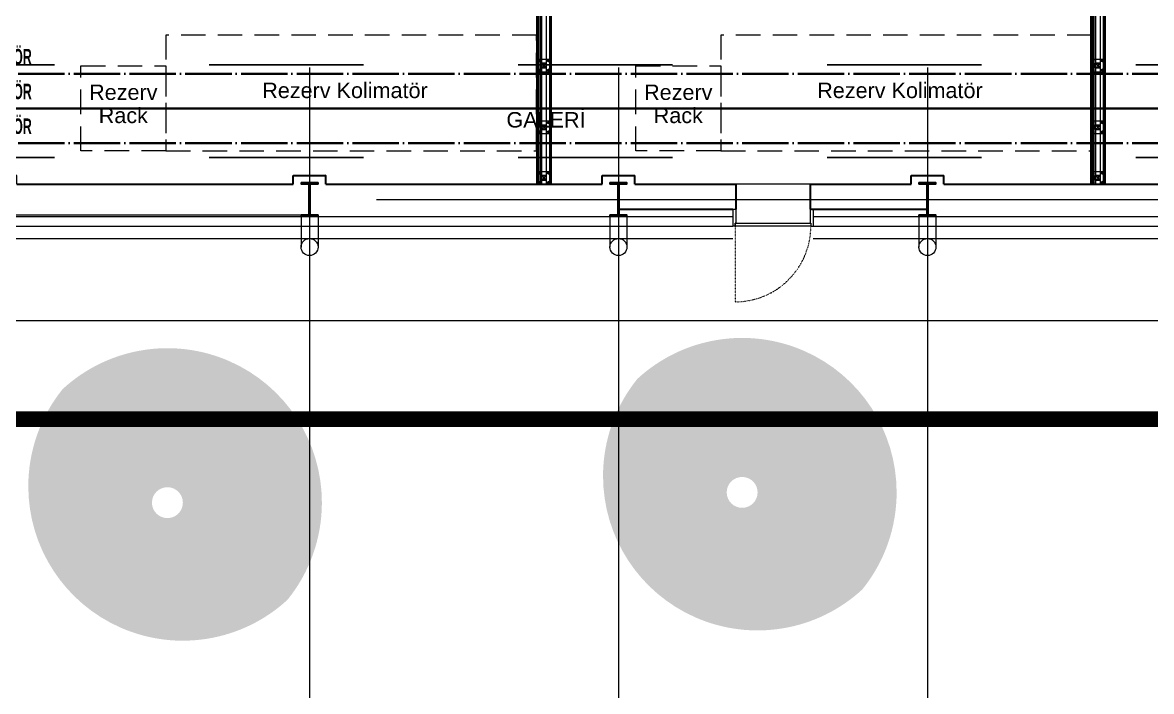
# Model space of a CAD drawing. Header units: centimetres. Extents: x 405464 to 563355, y 50011 to 66875.
# Drawn here: x 513317 to 514778, y 51682 to 52549 of the extents above; entities that cross this region are included whole.
import ezdxf
from ezdxf.enums import TextEntityAlignment as Align

# ---------------------------------------------------------------- set-up
doc = ezdxf.new("R2010")
doc.units = ezdxf.units.CM
for name, pattern in [('CHAIN', [0.3543, 0.2362, -0.0295, 0.0591, -0.0295]), ('DASHDOT', [25.4, 12.7, -6.35, 0, -6.35]), ('DASHED', [4, 2, -2]), ('DASHED2', [9.525, 6.35, -3.175]), ('DOT', [0.25, 0, -0.25]), ('M00$0$CENTER', [50.8, 31.75, -6.35, 6.35, -6.35]), ('SOGUKSU1', [72, 60, -6, 0, -6])]:
    doc.linetypes.add(name, pattern=pattern)
doc.layers.get('0').update_dxf_attribs({"lineweight": 9})
doc.layers.add('-MH_Ad', color=1, linetype='Continuous', lineweight=9, true_color=0xff0000)
doc.layers.add('DV_alçıpanel_duvar_yeni', color=1, linetype='Continuous', lineweight=20, true_color=0xff0000)
for name, color, linetype, lineweight in [('0-KRCN-MİMARİ-220526', 8, 'Continuous', 9), ('0-KRCN-SHT-PROSES-BORU', 1, '0-Y_LINE', 40), ('0-KRCN-SHT-SOGUKSU', 141, 'SOGUKSU1', 40), ('0-MEK-SHT-YAZI-ÇAP-TEMSU', 81, 'Continuous', 30), ('A_Aks', 30, 'DASHDOT', 9), ('A_Arka', 8, 'Continuous', 9), ('A_celik', 1, 'Continuous', 25), ('A_Duvar-alçiplak', 3, 'Continuous', 30), ('A_Kaplama', 191, 'Continuous', 20), ('A_Tretuar', 33, 'Continuous', 9), ('D_Alcipan_YL', 13, 'BATTING', 13), ('G_0.09', 254, 'Continuous', 9), ('G_0.13', 145, 'Continuous', 13), ('M00$0$A_Iskelet', 20, 'Continuous', 25), ('M00$0$D_Merkez', 51, 'M00$0$CENTER', 13), ('M00$0$D_Profil', 155, 'Continuous', 15), ('MH_Alan', 51, 'Continuous', 9), ('TF_Cihaz', 20, 'Continuous', 13), ('TF_Mobilya', 142, 'Continuous', 9)]:
    doc.layers.add(name, color=color, linetype=linetype, lineweight=lineweight)
doc.layers.add('_statik', color=2, linetype='Continuous')
doc.layers.add('TF_Cihaz_yazı', color=5, linetype='Continuous')
doc.styles.add('BORU', font='AGENCYR.TTF')
doc.styles.add('CAP', font='ARIALNB.TTF')
doc.styles.add('Kalin01', font='swissk.ttf')
doc.styles.add('MP_KAPI_POZ', font='arial.ttf')
doc.linetypes.add('0-Y_LINE', pattern='A,100,-0.5,["Y",BORU,S=9,R=0,X=0,Y=-4.5],-5', length=105.5)
doc.linetypes.add('BATTING', pattern='A,0.0001,-0.1,[134,ltypeshp.shx,S=0.1,R=0,X=-0.1,Y=0],-0.2,[134,ltypeshp.shx,S=0.1,R=180,X=0.1,Y=0],-0.1', length=0.4001)

# ---------------------------------------------------------------- blocks, each defined once
blk = doc.blocks.new('a_aks')
at = {"layer": 'A_Aks', "color": 8, "ltscale": 200}
for p, q in [((9330, 5308), (9330, -831.1)), ((9730, 5308), (9730, -831.1)), ((10130, 5308), (10130, -831.1)), ((-743.4, 57), (12633.6, 57))]:
    blk.add_line(p, q, dxfattribs=at)
blk = doc.blocks.new('mimari_yeni_durum')
at = {"transparency": 33554559}
h = blk.add_hatch(color=8, dxfattribs=at)
h.dxf.hatch_style = 1
h.set_gradient(color1=(128, 128, 128), color2=(214, 214, 214), name='INVSPHERICAL')
h.paths.add_polyline_path([(10090.1, -322.3, 0.653656), (9754.5, -175.2, 0.171763), (9710, -301.1, 0.653656), (10045.6, -448.1, 0.171763)])
h.paths.add_polyline_path([(9870.1, -322.3, -1), (9910.1, -322.3, -1)], flags=16)
h = blk.add_hatch(color=8, dxfattribs=at)
h.dxf.hatch_style = 1
h.set_gradient(color1=(128, 128, 128), color2=(214, 214, 214), name='INVSPHERICAL')
h.paths.add_polyline_path([(9346, -335.6, 0.653656), (9010.4, -188.5, 0.171763), (8965.9, -314.4, 0.653656), (9301.5, -461.4, 0.171763)])
h.paths.add_polyline_path([(9126, -335.6, -1), (9166, -335.6, -1)], flags=16)
at = {"color": 8}
for p, q in [((9878, 44.5), (9878, 22.5)), ((9878, 44.5), (9882, 44.5)), ((9882, 44.5), (9882, 26.5)), ((9978, 44.5), (9978, 26.5)), ((9978, 44.5), (9982, 44.5)), ((9982, 44.5), (9982, 22.5)), ((9881, 22.5), (9878, 22.5)), ((9881, 23.5), (9881, 26.5)), ((9881, 26.5), (9979, 26.5)), ((9882, 26.5), (9881, 26.5)), ((9881, 26.5), (9881, 23.5)), ((9881, 23.5), (9881, 22.5)), ((9979, 22.5), (9881, 22.5)), ((9978, 26.5), (9979, 26.5)), ((9979, 26.5), (9979, 23.5)), ((9979, 26.5), (9979, 22.5)), ((9979, 22.5), (9982, 22.5))]:
    blk.add_line(p, q, dxfattribs=at)
at = {"color": 8, "linetype": 'DOT'}
blk.add_line((9881, 22.5), (9881, -75.5), dxfattribs=at)
blk.add_arc((9881, 22.5), 98, 270, 0, dxfattribs=at)
at = {"layer": 'A_Arka', "color": 8}
for p, q in [((8941, 37), (9319, 37)), ((9319, 35), (9319, -4.5)), ((9341, 35), (9341, -4.5)), ((9719, 35), (9719, -4.5)), ((9741, 35), (9741, -4.5)), ((10119, 35), (10119, -4.5)), ((10141, 35), (10141, -4.5)), ((7132, 6.5), (9878, 6.5)), ((9982, 6.5), (12577, 6.5))]:
    blk.add_line(p, q, dxfattribs=at)
for centre in [(9330, -4.5), (9730, -4.5), (10130, -4.5)]:
    blk.add_circle(centre, 11, dxfattribs=at)
at = {"layer": 'A_celik', "color": 8}
for points in [[(9319, 79), (9341, 79), (9341, 77), (9331, 77), (9331, 37), (9341, 37), (9341, 35), (9319, 35), (9319, 37), (9329, 37), (9329, 77), (9319, 77), (9319, 79)], [(9719, 79), (9741, 79), (9741, 77), (9731, 77), (9731, 37), (9741, 37), (9741, 35), (9719, 35), (9719, 37), (9729, 37), (9729, 77), (9719, 77), (9719, 79)], [(10119, 79), (10141, 79), (10141, 77), (10131, 77), (10131, 37), (10141, 37), (10141, 35), (10119, 35), (10119, 37), (10129, 37), (10129, 77), (10119, 77), (10119, 79)]]:
    blk.add_lwpolyline(points, dxfattribs=at)
at = {"layer": 'A_Duvar-alçiplak', "color": 8}
for p, q in [((9309, 88), (9351, 88)), ((9309, 77), (9309, 88)), ((9351, 77), (9351, 88)), ((9709, 88), (9751, 88)), ((9709, 77), (9709, 88)), ((9751, 77), (9751, 88)), ((10109, 77), (10109, 88)), ((10109, 88), (10151, 88)), ((10151, 77), (10151, 88)), ((8951, 77), (9309, 77)), ((9351, 77), (9709, 77)), ((9751, 77), (9882, 77)), ((9882, 77), (9882, 44.5)), ((9978, 77), (10109, 77)), ((9978, 77), (9978, 44.5)), ((10151, 77), (10509, 77)), ((9731, 44.5), (9878, 44.5)), ((9980, 44.5), (10129, 44.5))]:
    blk.add_line(p, q, dxfattribs=at)
at = {"layer": 'A_Kaplama', "color": 8}
for p, q in [((7132, 35), (9878, 35)), ((9982, 35), (12552, 35)), ((7132, 22.5), (9878, 22.5)), ((9982, 22.5), (12564.5, 22.5))]:
    blk.add_line(p, q, dxfattribs=at)
at = {"layer": 'A_Tretuar', "color": 8}
blk.add_line((12577, -100), (1570, -100), dxfattribs=at)
at = {"layer": 'A_Aks', "color": 8}
blk.add_blockref('a_aks', (0, 0), dxfattribs=at)
blk = doc.blocks.new('kar_od_alan_2')
at = {"layer": 'TF_Cihaz', "color": 8, "linetype": 'DASHED2', "ltscale": 5}
for points in [[(9144, 120), (9624, 120), (9624, 270), (9144, 270)], [(9862.5, 120), (10342.5, 120), (10342.5, 270), (9862.5, 270)], [(9034, 230), (9144, 230), (9144, 120), (9034, 120)], [(9752.5, 230), (9862.5, 230), (9862.5, 120), (9752.5, 120)]]:
    blk.add_lwpolyline(points, close=True, dxfattribs=at)
at = {"layer": 'TF_Cihaz_yazı', "color": 8, "style": 'MP_KAPI_POZ'}
for s, p in [('Rezerv', (9088.9, 196)), ('Rezerv Kolimatör', (9375.9, 198.4)), ('Rezerv', (9807.4, 196)), ('Rezerv Kolimatör', (10094.4, 198.4)), ('Rack', (9088.9, 166)), ('Rack', (9807.4, 166))]:
    blk.add_text(s, height=20, dxfattribs=at).set_placement(p, align=Align.MIDDLE_CENTER)
blk = doc.blocks.new('A$C17b1b0ad')
at = {"layer": 'MH_Alan', "color": 8}
for points in [[(8926, 1620), (8961, 1620), (8961, 1661), (9624, 1661), (9624, 77), (9351, 77), (9351, 88.4), (9309, 88), (9309, 77), (8951, 77), (8951, 88), (8926, 88)], [(9643, 1661), (10102.5, 1661), (10102.5, 1620), (10157.5, 1620), (10157.5, 1661), (10341, 1661), (10341, 77), (10151, 77), (10151, 88), (10109, 88), (10109, 77), (9751, 77), (9751, 88), (9709, 88), (9709, 77), (9643, 77)], [(10360, 77), (10509, 77), (10509, 88), (10551, 88), (10551, 77), (10909, 77), (10909, 88), (10951, 88), (10951, 77), (11058, 77), (11058, 1661), (10360, 1661)]]:
    blk.add_lwpolyline(points, close=True, dxfattribs=at)
blk = doc.blocks.new('statik_temel_kalıp')
at = {"layer": '_statik', "color": 4, "linetype": 'DASHED', "ltscale": 100}
for p, q in [((-10930, -4625.5), (-210, -4625.5)), ((-10930, -4745.5), (-60, -4745.5))]:
    blk.add_line(p, q, dxfattribs=at)
at = {"layer": '_statik', "color": 4, "linetype": 'DASHED', "ltscale": 100, "style": 'Kalin01'}
blk.add_text('GALERİ', height=20, dxfattribs=at).set_placement((-2945.1, -4706.7))
blk = doc.blocks.new('*U114')
at = {"ltscale": 40}
blk.add_lwpolyline([(0, 0), (0, 6), (6, 6), (6, 0)], close=True, dxfattribs=at)
at = {"layer": 'M00$0$D_Merkez', "ltscale": 0.015}
for points in [[(0, 0), (6, 6)], [(0, 6), (6, 0)]]:
    blk.add_lwpolyline(points, dxfattribs=at)
at = {"layer": 'M00$0$D_Profil', "ltscale": 40}
blk.add_lwpolyline([(0.4, 0.4), (0.4, 5.6), (5.6, 5.6), (5.6, 0.4)], close=True, dxfattribs=at)
blk = doc.blocks.new('duvarlar')
at = {"color": 8}
for points in [[(9641.5, 222.5), (9641.5, 238.5), (9625.5, 238.5), (9625.5, 222.5)], [(10358.5, 222.5), (10358.5, 238.5), (10342.5, 238.5), (10342.5, 222.5)], [(9641.5, 142.5), (9641.5, 158.5), (9625.5, 158.5), (9625.5, 142.5)], [(10358.5, 142.5), (10358.5, 158.5), (10342.5, 158.5), (10342.5, 142.5)], [(9641.5, 77), (9641.5, 93), (9625.5, 93), (9625.5, 77)], [(10358.5, 77), (10358.5, 93), (10342.5, 93), (10342.5, 77)]]:
    blk.add_lwpolyline(points, close=True, dxfattribs=at)
at = {"layer": 'D_Alcipan_YL', "color": 8, "linetype": 'BATTING', "ltscale": 4}
for p, q in [((9628.5, 1673.5), (9628.5, 77)), ((10345.5, 1675.5), (10345.5, 77))]:
    blk.add_line(p, q, dxfattribs=at)
at = {"layer": 'DV_alçıpanel_duvar_yeni', "color": 8}
for p, q in [((9624, 1661), (9624, 77)), ((9625.3, 1661), (9625.3, 77)), ((9626.5, 1663.5), (9626.5, 77)), ((9640.5, 1663.5), (9640.5, 77)), ((9641.8, 1661), (9641.8, 77)), ((9643, 1661), (9643, 77)), ((10341, 1661), (10341, 77)), ((10342.3, 1661), (10342.3, 77)), ((10343.5, 1663.5), (10343.5, 77)), ((10357.5, 1663.5), (10357.5, 77)), ((10358.8, 1661), (10358.8, 77)), ((10360, 1661), (10360, 77))]:
    blk.add_line(p, q, dxfattribs=at)
at = {"layer": 'G_0.09', "color": 8}
for p, q in [((9627.5, 237.7), (9626.5, 237.1)), ((9626.5, 237.1), (9626.5, 235.9)), ((9626.5, 235.9), (9627.5, 235.3)), ((9628.5, 237.1), (9627.5, 237.7)), ((9627.5, 235.3), (9628.5, 235.9)), ((9628.5, 235.9), (9628.5, 237.1)), ((9638.5, 237.1), (9639.5, 237.7)), ((9638.5, 235.9), (9638.5, 237.1)), ((9639.5, 235.3), (9638.5, 235.9)), ((9639.5, 237.7), (9640.5, 237.1)), ((9640.5, 235.9), (9639.5, 235.3)), ((9640.5, 237.1), (9640.5, 235.9)), ((10344.5, 237.7), (10343.5, 237.1)), ((10343.5, 237.1), (10343.5, 235.9)), ((10343.5, 235.9), (10344.5, 235.3)), ((10345.5, 237.1), (10344.5, 237.7)), ((10344.5, 235.3), (10345.5, 235.9)), ((10345.5, 235.9), (10345.5, 237.1)), ((10355.5, 237.1), (10356.5, 237.7)), ((10355.5, 235.9), (10355.5, 237.1)), ((10356.5, 235.3), (10355.5, 235.9)), ((10356.5, 237.7), (10357.5, 237.1)), ((10357.5, 235.9), (10356.5, 235.3)), ((10357.5, 237.1), (10357.5, 235.9)), ((9626.5, 225.1), (9627.5, 225.7)), ((9626.5, 223.9), (9626.5, 225.1)), ((9627.5, 223.3), (9626.5, 223.9)), ((9627.5, 225.7), (9628.5, 225.1)), ((9628.5, 223.9), (9627.5, 223.3)), ((9628.5, 225.1), (9628.5, 223.9)), ((9639.5, 225.7), (9638.5, 225.1)), ((9638.5, 225.1), (9638.5, 223.9)), ((9638.5, 223.9), (9639.5, 223.3)), ((9640.5, 225.1), (9639.5, 225.7)), ((9639.5, 223.3), (9640.5, 223.9)), ((9640.5, 223.9), (9640.5, 225.1)), ((10343.5, 225.1), (10344.5, 225.7)), ((10343.5, 223.9), (10343.5, 225.1)), ((10344.5, 223.3), (10343.5, 223.9)), ((10344.5, 225.7), (10345.5, 225.1)), ((10345.5, 223.9), (10344.5, 223.3)), ((10345.5, 225.1), (10345.5, 223.9)), ((10356.5, 225.7), (10355.5, 225.1)), ((10355.5, 225.1), (10355.5, 223.9)), ((10355.5, 223.9), (10356.5, 223.3)), ((10357.5, 225.1), (10356.5, 225.7)), ((10356.5, 223.3), (10357.5, 223.9)), ((10357.5, 223.9), (10357.5, 225.1)), ((9627.5, 157.7), (9626.5, 157.1)), ((9626.5, 157.1), (9626.5, 155.9)), ((9626.5, 155.9), (9627.5, 155.3)), ((9628.5, 157.1), (9627.5, 157.7)), ((9627.5, 155.3), (9628.5, 155.9)), ((9628.5, 155.9), (9628.5, 157.1)), ((9638.5, 157.1), (9639.5, 157.7)), ((9638.5, 155.9), (9638.5, 157.1)), ((9639.5, 155.3), (9638.5, 155.9)), ((9639.5, 157.7), (9640.5, 157.1)), ((9640.5, 155.9), (9639.5, 155.3)), ((9640.5, 157.1), (9640.5, 155.9)), ((10344.5, 157.7), (10343.5, 157.1)), ((10343.5, 157.1), (10343.5, 155.9)), ((10343.5, 155.9), (10344.5, 155.3)), ((10345.5, 157.1), (10344.5, 157.7)), ((10344.5, 155.3), (10345.5, 155.9)), ((10345.5, 155.9), (10345.5, 157.1)), ((10355.5, 157.1), (10356.5, 157.7)), ((10355.5, 155.9), (10355.5, 157.1)), ((10356.5, 155.3), (10355.5, 155.9)), ((10356.5, 157.7), (10357.5, 157.1)), ((10357.5, 155.9), (10356.5, 155.3)), ((10357.5, 157.1), (10357.5, 155.9)), ((9626.5, 145.1), (9627.5, 145.7)), ((9626.5, 143.9), (9626.5, 145.1)), ((9627.5, 143.3), (9626.5, 143.9)), ((9627.5, 145.7), (9628.5, 145.1)), ((9628.5, 143.9), (9627.5, 143.3)), ((9628.5, 145.1), (9628.5, 143.9)), ((9639.5, 145.7), (9638.5, 145.1)), ((9638.5, 145.1), (9638.5, 143.9)), ((9638.5, 143.9), (9639.5, 143.3)), ((9640.5, 145.1), (9639.5, 145.7)), ((9639.5, 143.3), (9640.5, 143.9)), ((9640.5, 143.9), (9640.5, 145.1)), ((10343.5, 145.1), (10344.5, 145.7)), ((10343.5, 143.9), (10343.5, 145.1)), ((10344.5, 143.3), (10343.5, 143.9)), ((10344.5, 145.7), (10345.5, 145.1)), ((10345.5, 143.9), (10344.5, 143.3)), ((10345.5, 145.1), (10345.5, 143.9)), ((10356.5, 145.7), (10355.5, 145.1)), ((10355.5, 145.1), (10355.5, 143.9)), ((10355.5, 143.9), (10356.5, 143.3)), ((10357.5, 145.1), (10356.5, 145.7)), ((10356.5, 143.3), (10357.5, 143.9)), ((10357.5, 143.9), (10357.5, 145.1)), ((9627.5, 92.2), (9626.5, 91.6)), ((9626.5, 91.6), (9626.5, 90.4)), ((9626.5, 90.4), (9627.5, 89.8)), ((9628.5, 91.6), (9627.5, 92.2)), ((9627.5, 89.8), (9628.5, 90.4)), ((9628.5, 90.4), (9628.5, 91.6)), ((9638.5, 91.6), (9639.5, 92.2)), ((9638.5, 90.4), (9638.5, 91.6)), ((9639.5, 89.8), (9638.5, 90.4)), ((9639.5, 92.2), (9640.5, 91.6)), ((9640.5, 90.4), (9639.5, 89.8)), ((9640.5, 91.6), (9640.5, 90.4)), ((10344.5, 92.2), (10343.5, 91.6)), ((10343.5, 91.6), (10343.5, 90.4)), ((10343.5, 90.4), (10344.5, 89.8)), ((10345.5, 91.6), (10344.5, 92.2)), ((10344.5, 89.8), (10345.5, 90.4)), ((10345.5, 90.4), (10345.5, 91.6)), ((10355.5, 91.6), (10356.5, 92.2)), ((10355.5, 90.4), (10355.5, 91.6)), ((10356.5, 89.8), (10355.5, 90.4)), ((10356.5, 92.2), (10357.5, 91.6)), ((10357.5, 90.4), (10356.5, 89.8)), ((10357.5, 91.6), (10357.5, 90.4)), ((9626.5, 79.6), (9627.5, 80.2)), ((9626.5, 78.4), (9626.5, 79.6)), ((9627.5, 77.8), (9626.5, 78.4)), ((9627.5, 80.2), (9628.5, 79.6)), ((9628.5, 78.4), (9627.5, 77.8)), ((9628.5, 79.6), (9628.5, 78.4)), ((9639.5, 80.2), (9638.5, 79.6)), ((9638.5, 79.6), (9638.5, 78.4)), ((9638.5, 78.4), (9639.5, 77.8)), ((9640.5, 79.6), (9639.5, 80.2)), ((9639.5, 77.8), (9640.5, 78.4)), ((9640.5, 78.4), (9640.5, 79.6)), ((10343.5, 79.6), (10344.5, 80.2)), ((10343.5, 78.4), (10343.5, 79.6)), ((10344.5, 77.8), (10343.5, 78.4)), ((10344.5, 80.2), (10345.5, 79.6)), ((10345.5, 78.4), (10344.5, 77.8)), ((10345.5, 79.6), (10345.5, 78.4)), ((10356.5, 80.2), (10355.5, 79.6)), ((10355.5, 79.6), (10355.5, 78.4)), ((10355.5, 78.4), (10356.5, 77.8)), ((10357.5, 79.6), (10356.5, 80.2)), ((10356.5, 77.8), (10357.5, 78.4)), ((10357.5, 78.4), (10357.5, 79.6))]:
    blk.add_line(p, q, dxfattribs=at)
at = {"layer": 'G_0.09', "color": 8, "linetype": 'CHAIN', "ltscale": 3}
for p, q in [((9626.5, 236.5), (9628.5, 236.5)), ((9627.5, 235.3), (9627.5, 237.7)), ((9640.5, 236.5), (9638.5, 236.5)), ((9639.5, 235.3), (9639.5, 237.7)), ((10343.5, 236.5), (10345.5, 236.5)), ((10344.5, 235.3), (10344.5, 237.7)), ((10357.5, 236.5), (10355.5, 236.5)), ((10356.5, 235.3), (10356.5, 237.7)), ((9626.5, 224.5), (9628.5, 224.5)), ((9627.5, 225.7), (9627.5, 223.3)), ((9640.5, 224.5), (9638.5, 224.5)), ((9639.5, 225.7), (9639.5, 223.3)), ((10343.5, 224.5), (10345.5, 224.5)), ((10344.5, 225.7), (10344.5, 223.3)), ((10357.5, 224.5), (10355.5, 224.5)), ((10356.5, 225.7), (10356.5, 223.3)), ((9626.5, 156.5), (9628.5, 156.5)), ((9627.5, 155.3), (9627.5, 157.7)), ((9640.5, 156.5), (9638.5, 156.5)), ((9639.5, 155.3), (9639.5, 157.7)), ((10343.5, 156.5), (10345.5, 156.5)), ((10344.5, 155.3), (10344.5, 157.7)), ((10357.5, 156.5), (10355.5, 156.5)), ((10356.5, 155.3), (10356.5, 157.7)), ((9626.5, 144.5), (9628.5, 144.5)), ((9627.5, 145.7), (9627.5, 143.3)), ((9640.5, 144.5), (9638.5, 144.5)), ((9639.5, 145.7), (9639.5, 143.3)), ((10343.5, 144.5), (10345.5, 144.5)), ((10344.5, 145.7), (10344.5, 143.3)), ((10357.5, 144.5), (10355.5, 144.5)), ((10356.5, 145.7), (10356.5, 143.3)), ((9626.5, 91), (9628.5, 91)), ((9627.5, 89.8), (9627.5, 92.2)), ((9640.5, 91), (9638.5, 91)), ((9639.5, 89.8), (9639.5, 92.2)), ((10343.5, 91), (10345.5, 91)), ((10344.5, 89.8), (10344.5, 92.2)), ((10357.5, 91), (10355.5, 91)), ((10356.5, 89.8), (10356.5, 92.2)), ((9626.5, 79), (9628.5, 79)), ((9627.5, 80.2), (9627.5, 77.8)), ((9640.5, 79), (9638.5, 79)), ((9639.5, 80.2), (9639.5, 77.8)), ((10343.5, 79), (10345.5, 79)), ((10344.5, 80.2), (10344.5, 77.8)), ((10357.5, 79), (10355.5, 79)), ((10356.5, 80.2), (10356.5, 77.8))]:
    blk.add_line(p, q, dxfattribs=at)
at = {"layer": 'G_0.09', "color": 8}
for centre, radius in [((9627.5, 236.5), 1.28), ((9627.5, 236.5), 0.9), ((9627.5, 236.5), 0.917), ((9627.5, 236.5), 0.693), ((9627.5, 236.5), 0.64), ((9627.5, 236.5), 0.539), ((9639.5, 236.5), 1.28), ((9639.5, 236.5), 0.9), ((9639.5, 236.5), 0.917), ((9639.5, 236.5), 0.693), ((9639.5, 236.5), 0.64), ((9639.5, 236.5), 0.539), ((10344.5, 236.5), 1.28), ((10344.5, 236.5), 0.9), ((10344.5, 236.5), 0.917), ((10344.5, 236.5), 0.693), ((10344.5, 236.5), 0.64), ((10344.5, 236.5), 0.539), ((10356.5, 236.5), 1.28), ((10356.5, 236.5), 0.9), ((10356.5, 236.5), 0.917), ((10356.5, 236.5), 0.693), ((10356.5, 236.5), 0.64), ((10356.5, 236.5), 0.539), ((9627.5, 224.5), 1.28), ((9627.5, 224.5), 0.9), ((9627.5, 224.5), 0.917), ((9627.5, 224.5), 0.693), ((9627.5, 224.5), 0.64), ((9627.5, 224.5), 0.539), ((9639.5, 224.5), 1.28), ((9639.5, 224.5), 0.9), ((9639.5, 224.5), 0.917), ((9639.5, 224.5), 0.693), ((9639.5, 224.5), 0.64), ((9639.5, 224.5), 0.539), ((10344.5, 224.5), 1.28), ((10344.5, 224.5), 0.9), ((10344.5, 224.5), 0.917), ((10344.5, 224.5), 0.693), ((10344.5, 224.5), 0.64), ((10344.5, 224.5), 0.539), ((10356.5, 224.5), 1.28), ((10356.5, 224.5), 0.9), ((10356.5, 224.5), 0.917), ((10356.5, 224.5), 0.693), ((10356.5, 224.5), 0.64), ((10356.5, 224.5), 0.539), ((9627.5, 156.5), 1.28), ((9627.5, 156.5), 0.9), ((9627.5, 156.5), 0.917), ((9627.5, 156.5), 0.693), ((9627.5, 156.5), 0.64), ((9627.5, 156.5), 0.539), ((9639.5, 156.5), 1.28), ((9639.5, 156.5), 0.9), ((9639.5, 156.5), 0.917), ((9639.5, 156.5), 0.693), ((9639.5, 156.5), 0.64), ((9639.5, 156.5), 0.539), ((10344.5, 156.5), 1.28), ((10344.5, 156.5), 0.9), ((10344.5, 156.5), 0.917), ((10344.5, 156.5), 0.693), ((10344.5, 156.5), 0.64), ((10344.5, 156.5), 0.539), ((10356.5, 156.5), 1.28), ((10356.5, 156.5), 0.9), ((10356.5, 156.5), 0.917), ((10356.5, 156.5), 0.693), ((10356.5, 156.5), 0.64), ((10356.5, 156.5), 0.539), ((9627.5, 144.5), 1.28), ((9627.5, 144.5), 0.9), ((9627.5, 144.5), 0.917), ((9627.5, 144.5), 0.693), ((9627.5, 144.5), 0.64), ((9627.5, 144.5), 0.539), ((9639.5, 144.5), 1.28), ((9639.5, 144.5), 0.9), ((9639.5, 144.5), 0.917), ((9639.5, 144.5), 0.693), ((9639.5, 144.5), 0.64), ((9639.5, 144.5), 0.539), ((10344.5, 144.5), 1.28), ((10344.5, 144.5), 0.9), ((10344.5, 144.5), 0.917), ((10344.5, 144.5), 0.693), ((10344.5, 144.5), 0.64), ((10344.5, 144.5), 0.539), ((10356.5, 144.5), 1.28), ((10356.5, 144.5), 0.9), ((10356.5, 144.5), 0.917), ((10356.5, 144.5), 0.693), ((10356.5, 144.5), 0.64), ((10356.5, 144.5), 0.539), ((9627.5, 91), 1.28), ((9627.5, 91), 0.9), ((9627.5, 91), 0.917), ((9627.5, 91), 0.693), ((9627.5, 91), 0.64), ((9627.5, 91), 0.539), ((9639.5, 91), 1.28), ((9639.5, 91), 0.9), ((9639.5, 91), 0.917), ((9639.5, 91), 0.693), ((9639.5, 91), 0.64), ((9639.5, 91), 0.539), ((10344.5, 91), 1.28), ((10344.5, 91), 0.9), ((10344.5, 91), 0.917), ((10344.5, 91), 0.693), ((10344.5, 91), 0.64), ((10344.5, 91), 0.539), ((10356.5, 91), 1.28), ((10356.5, 91), 0.9), ((10356.5, 91), 0.917), ((10356.5, 91), 0.693), ((10356.5, 91), 0.64), ((10356.5, 91), 0.539), ((9627.5, 79), 1.28), ((9627.5, 79), 0.9), ((9627.5, 79), 0.917), ((9627.5, 79), 0.693), ((9627.5, 79), 0.64), ((9627.5, 79), 0.539), ((9639.5, 79), 1.28), ((9639.5, 79), 0.9), ((9639.5, 79), 0.917), ((9639.5, 79), 0.693), ((9639.5, 79), 0.64), ((9639.5, 79), 0.539), ((10344.5, 79), 1.28), ((10344.5, 79), 0.9), ((10344.5, 79), 0.917), ((10344.5, 79), 0.693), ((10344.5, 79), 0.64), ((10344.5, 79), 0.539), ((10356.5, 79), 1.28), ((10356.5, 79), 0.9), ((10356.5, 79), 0.917), ((10356.5, 79), 0.693), ((10356.5, 79), 0.64), ((10356.5, 79), 0.539)]:
    blk.add_circle(centre, radius, dxfattribs=at)
at = {"layer": 'G_0.09', "color": 8, "linetype": 'Continuous'}
for centre, start, end in [((9627.5, 236.5), 18, 198), ((9627.5, 236.5), 18, 198), ((9627.5, 236.5), 198, 18), ((9627.5, 236.5), 198, 18), ((9639.5, 236.5), 342, 162), ((9639.5, 236.5), 342, 162), ((9639.5, 236.5), 162, 342), ((9639.5, 236.5), 162, 342), ((10344.5, 236.5), 18, 198), ((10344.5, 236.5), 18, 198), ((10344.5, 236.5), 198, 18), ((10344.5, 236.5), 198, 18), ((10356.5, 236.5), 342, 162), ((10356.5, 236.5), 342, 162), ((10356.5, 236.5), 162, 342), ((10356.5, 236.5), 162, 342), ((9627.5, 224.5), 342, 162), ((9627.5, 224.5), 342, 162), ((9627.5, 224.5), 162, 342), ((9627.5, 224.5), 162, 342), ((9639.5, 224.5), 18, 198), ((9639.5, 224.5), 18, 198), ((9639.5, 224.5), 198, 18), ((9639.5, 224.5), 198, 18), ((10344.5, 224.5), 342, 162), ((10344.5, 224.5), 342, 162), ((10344.5, 224.5), 162, 342), ((10344.5, 224.5), 162, 342), ((10356.5, 224.5), 18, 198), ((10356.5, 224.5), 18, 198), ((10356.5, 224.5), 198, 18), ((10356.5, 224.5), 198, 18), ((9627.5, 156.5), 18, 198), ((9627.5, 156.5), 18, 198), ((9627.5, 156.5), 198, 18), ((9627.5, 156.5), 198, 18), ((9639.5, 156.5), 342, 162), ((9639.5, 156.5), 342, 162), ((9639.5, 156.5), 162, 342), ((9639.5, 156.5), 162, 342), ((10344.5, 156.5), 18, 198), ((10344.5, 156.5), 18, 198), ((10344.5, 156.5), 198, 18), ((10344.5, 156.5), 198, 18), ((10356.5, 156.5), 342, 162), ((10356.5, 156.5), 342, 162), ((10356.5, 156.5), 162, 342), ((10356.5, 156.5), 162, 342), ((9627.5, 144.5), 342, 162), ((9627.5, 144.5), 342, 162), ((9627.5, 144.5), 162, 342), ((9627.5, 144.5), 162, 342), ((9639.5, 144.5), 18, 198), ((9639.5, 144.5), 18, 198), ((9639.5, 144.5), 198, 18), ((9639.5, 144.5), 198, 18), ((10344.5, 144.5), 342, 162), ((10344.5, 144.5), 342, 162), ((10344.5, 144.5), 162, 342), ((10344.5, 144.5), 162, 342), ((10356.5, 144.5), 18, 198), ((10356.5, 144.5), 18, 198), ((10356.5, 144.5), 198, 18), ((10356.5, 144.5), 198, 18), ((9627.5, 91), 18, 198), ((9627.5, 91), 18, 198), ((9627.5, 91), 198, 18), ((9627.5, 91), 198, 18), ((9639.5, 91), 342, 162), ((9639.5, 91), 342, 162), ((9639.5, 91), 162, 342), ((9639.5, 91), 162, 342), ((10344.5, 91), 18, 198), ((10344.5, 91), 18, 198), ((10344.5, 91), 198, 18), ((10344.5, 91), 198, 18), ((10356.5, 91), 342, 162), ((10356.5, 91), 342, 162), ((10356.5, 91), 162, 342), ((10356.5, 91), 162, 342), ((9627.5, 79), 342, 162), ((9627.5, 79), 342, 162), ((9627.5, 79), 162, 342), ((9627.5, 79), 162, 342), ((9639.5, 79), 18, 198), ((9639.5, 79), 18, 198), ((9639.5, 79), 198, 18), ((9639.5, 79), 198, 18), ((10344.5, 79), 342, 162), ((10344.5, 79), 342, 162), ((10344.5, 79), 162, 342), ((10344.5, 79), 162, 342), ((10356.5, 79), 18, 198), ((10356.5, 79), 18, 198), ((10356.5, 79), 198, 18), ((10356.5, 79), 198, 18)]:
    blk.add_arc(centre, 0.72, start, end, dxfattribs=at)
at = {"layer": 'G_0.09', "color": 8}
for centre, start, end in [((9627.5, 236.5), 260, 170), ((9639.5, 236.5), 10, 280), ((10344.5, 236.5), 260, 170), ((10356.5, 236.5), 10, 280), ((9627.5, 224.5), 190, 100), ((9639.5, 224.5), 80, 350), ((10344.5, 224.5), 190, 100), ((10356.5, 224.5), 80, 350), ((9627.5, 156.5), 260, 170), ((9639.5, 156.5), 10, 280), ((10344.5, 156.5), 260, 170), ((10356.5, 156.5), 10, 280), ((9627.5, 144.5), 190, 100), ((9639.5, 144.5), 80, 350), ((10344.5, 144.5), 190, 100), ((10356.5, 144.5), 80, 350), ((9627.5, 91), 260, 170), ((9639.5, 91), 10, 280), ((10344.5, 91), 260, 170), ((10356.5, 91), 10, 280), ((9627.5, 79), 190, 100), ((9639.5, 79), 80, 350), ((10344.5, 79), 190, 100), ((10356.5, 79), 80, 350)]:
    blk.add_arc(centre, 0.64, start, end, dxfattribs=at)
at = {"layer": 'G_0.13', "color": 8}
for p, q in [((9630.5, 1673.5), (9630.5, 77)), ((9636.5, 1673.5), (9636.5, 77)), ((10347.5, 1667.5), (10347.5, 77)), ((10353.5, 1667.5), (10353.5, 77))]:
    blk.add_line(p, q, dxfattribs=at)
at = {"layer": 'M00$0$A_Iskelet', "color": 8}
for p in [(9630.5, 227.5), (10347.5, 227.5), (9630.5, 147.5), (10347.5, 147.5), (9630.5, 82), (10347.5, 82)]:
    blk.add_blockref('*U114', p, dxfattribs=at)
blk = doc.blocks.new('A$C9e52caec')
at = {"color": 1, "linetype": 'DASHDOT', "ltscale": 250, "true_color": 0xe60000, "const_width": 20}
blk.add_lwpolyline([(50, 2495), (930, 2495), (930, 1707), (1765, 1707), (1765, 4249), (1550, 4249), (1550, 5141.5), (8707, 5141.5), (8707, 2644), (12614.5, 2644), (12614.5, -227.5), (-33, -227.5), (-33, 2495)], close=True, dxfattribs=at)
at = {"layer": '-MH_Ad', "color": 8}
blk.add_blockref('A$C17b1b0ad', (0, 0), dxfattribs=at)
at = {"color": 8}
blk.add_blockref('mimari_yeni_durum', (0, 0), dxfattribs=at)
at = {"layer": '_statik'}
blk.add_blockref('statik_temel_kalıp', (12530, 4857), dxfattribs=at)
at = {"layer": 'TF_Mobilya', "color": 8}
blk.add_blockref('kar_od_alan_2', (0, 0), dxfattribs=at)
blk.add_blockref('duvarlar', (0, 0))

msp = doc.modelspace()

# ---------------------------------------------------------------- block references
at = {"layer": '0-KRCN-MİMARİ-220526', "rotation": 359.999999999997}
msp.add_blockref('A$C9e52caec', (504358.3, 52262.4, 74), dxfattribs=at)

# ---------------------------------------------------------------- next in the draw order: linework, layer by layer
at = {"layer": '0-KRCN-SHT-PROSES-BORU'}
msp.add_line((505812.8, 52437.4), (516780.3, 52437.4), dxfattribs=at)
at = {"layer": '0-KRCN-SHT-SOGUKSU'}
for p, q in [((505812.8, 52482.4), (516735.3, 52482.4)), ((505812.8, 52392.4), (516825.3, 52392.4))]:
    msp.add_line(p, q, dxfattribs=at)

# ---------------------------------------------------------------- next in the draw order: texts
at = {"layer": '0-MEK-SHT-YAZI-ÇAP-TEMSU', "linetype": 'Continuous', "style": 'CAP', "width": 0.7}
for p in [(513201.3, 52504.4), (513201.3, 52459.4), (513201.3, 52414.4)]:
    msp.add_text('KOMPANSATÖR', height=20, dxfattribs=at).set_placement(p, align=Align.MIDDLE_LEFT)

doc.saveas('drawing.dxf')
